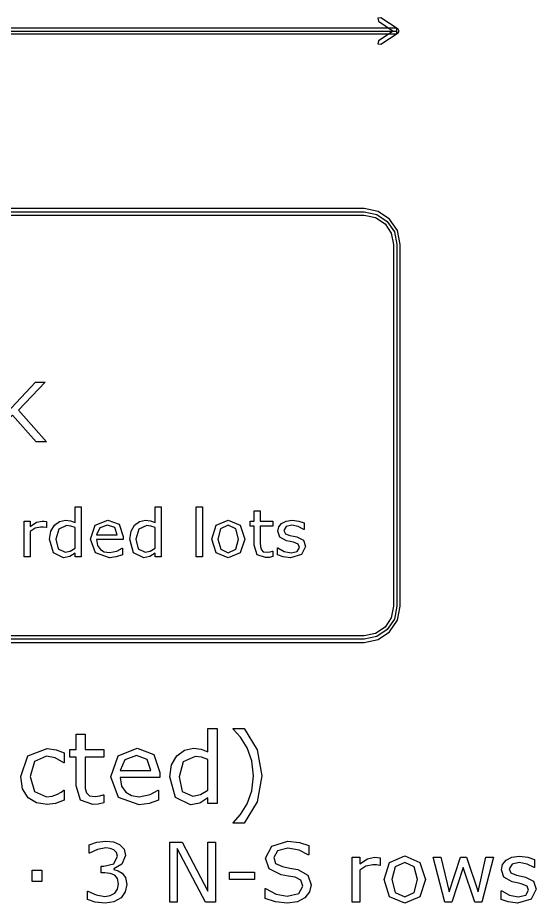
# Model space of a CAD drawing. Extents: x -1 to 182, y 89 to 480.
# Drawn here: x 51.81 to 68.52, y 311.11 to 339.62 of the extents above; entities that cross this region are included whole.
import ezdxf

# ---------------------------------------------------------------- set-up
doc = ezdxf.new("R2010")
doc.units = 0
doc.header["$MEASUREMENT"] = 0
doc.layers.add('Layer 1', color=7, linetype='Continuous')

msp = doc.modelspace()

# ---------------------------------------------------------------- linework, layer by layer
at = {"layer": 'Layer 1', "color": 7}
for points in [[(63.511805, 339.624743), (63.415687, 339.605111), (63.434817, 339.508993), (63.90352, 339.196351), (63.434817, 338.883709), (63.415687, 338.787592), (63.511805, 338.76796), (64.067842, 339.138479), (64.098898, 339.196357), (64.067842, 339.254234), (63.511805, 339.624743)], [(4.762494, 339.288847), (4.762494, 339.103845), (64.029086, 339.103845), (64.029086, 339.288847), (4.762494, 339.288847)], [(4.762494, 339.196346), (64.029086, 339.196346)], [(5.820826, 333.481456), (5.367594, 333.389978), (4.997523, 333.140491), (4.748036, 332.77042), (4.656557, 332.317188), (4.656557, 320.675536), (4.748036, 320.222304), (4.997523, 319.852233), (5.367594, 319.602746), (5.820826, 319.511268), (62.970754, 319.511268), (63.423986, 319.602746), (63.794057, 319.852233), (64.043544, 320.222304), (64.135022, 320.675536), (64.135022, 332.317188), (64.043544, 332.77042), (63.794057, 333.140491), (63.423986, 333.389978), (62.970754, 333.481456), (5.820826, 333.481456)], [(5.820826, 333.37552), (62.970754, 333.37552), (63.38347, 333.292606), (63.719788, 333.066222), (63.946172, 332.729904), (64.029086, 332.317188), (64.029086, 320.675536), (63.946172, 320.26282), (63.719788, 319.926502), (63.38347, 319.700118), (62.970754, 319.617204), (5.820826, 319.617204), (5.40811, 319.700118), (5.071792, 319.926502), (4.845408, 320.26282), (4.762494, 320.675536), (4.762494, 332.317188), (4.845408, 332.729904), (5.071792, 333.066222), (5.40811, 333.292606), (5.820826, 333.37552), (5.820826, 333.37552)], [(5.820826, 333.269584), (62.970754, 333.269584), (63.342955, 333.195235), (63.64552, 332.991954), (63.848801, 332.689389), (63.92315, 332.317188), (63.92315, 320.675536), (63.848801, 320.303335), (63.64552, 320.00077), (63.342955, 319.797489), (62.970754, 319.72314), (5.820826, 319.72314), (5.448625, 319.797489), (5.14606, 320.00077), (4.942779, 320.303335), (4.868431, 320.675536), (4.868431, 332.317188), (4.942779, 332.689389), (5.14606, 332.991954), (5.448625, 333.195235), (5.820826, 333.269584), (5.820826, 333.269584)], [(52.737025, 325.967196), (52.405005, 325.967196), (51.64407, 326.823731), (51.452866, 326.61961), (51.452866, 325.967196), (51.19707, 325.967196), (51.19707, 327.890849), (51.452866, 327.890849), (51.452866, 326.887035), (52.386918, 327.890849), (52.696975, 327.890849), (51.837855, 326.986513), (52.737025, 325.967196)], [(53.858661, 322.263034), (53.664357, 322.263034), (53.664357, 322.383956), (53.489692, 322.271302), (53.292287, 322.230996), (52.963624, 322.390158), (52.842702, 322.831475), (52.884043, 323.092957), (52.997732, 323.288293), (53.16103, 323.408184), (53.355332, 323.449525), (53.516563, 323.429893), (53.664357, 323.370981), (53.664357, 323.871209), (53.858661, 323.871209), (53.858661, 322.263034)], [(56.438345, 322.263034), (56.244041, 322.263034), (56.244041, 322.383956), (56.069376, 322.271302), (55.871971, 322.230996), (55.543309, 322.390158), (55.422386, 322.831475), (55.463727, 323.092957), (55.577416, 323.288293), (55.740714, 323.408184), (55.935016, 323.449525), (56.096247, 323.429893), (56.244041, 323.370981), (56.244041, 323.871209), (56.438345, 323.871209), (56.438345, 322.263034)], [(57.76126, 322.263034), (57.566956, 322.263034), (57.566956, 323.871204), (57.76126, 323.871204), (57.76126, 322.263034)], [(60.029853, 322.273369), (59.909963, 322.249609), (59.795242, 322.240296), (59.526524, 322.335382), (59.434541, 322.640271), (59.434541, 323.254186), (59.303282, 323.254186), (59.303282, 323.417484), (59.434541, 323.417484), (59.434541, 323.749247), (59.628843, 323.749247), (59.628843, 323.417484), (60.029853, 323.417484), (60.029853, 323.254186), (59.628843, 323.254186), (59.628843, 322.728121), (59.632971, 322.585495), (59.661908, 322.490411), (59.723921, 322.429433), (59.845875, 322.410833), (59.945094, 322.424274), (60.019508, 322.448033), (60.029853, 322.448033), (60.029853, 322.273369)], [(52.739351, 323.205611), (52.729005, 323.205611), (52.644254, 323.220084), (52.548136, 323.225243), (52.374504, 323.184936), (52.213275, 323.082617), (52.213275, 322.263034), (52.01897, 322.263034), (52.01897, 323.417484), (52.213275, 323.417484), (52.213275, 323.246952), (52.416879, 323.378209), (52.597746, 323.417484), (52.671128, 323.414388), (52.73934, 323.405101), (52.739351, 323.205611)], [(55.207413, 322.820106), (54.356821, 322.820106), (54.388859, 322.634069), (54.476708, 322.504879), (54.603833, 322.430465), (54.767131, 322.405673), (55.003808, 322.452182), (55.17434, 322.545201), (55.184685, 322.545201), (55.184685, 322.333328), (54.984179, 322.264082), (54.769205, 322.236176), (54.320655, 322.391206), (54.159426, 322.833554), (54.313421, 323.283139), (54.72063, 323.449538), (55.080296, 323.313111), (55.20742, 322.925539), (55.207413, 322.820106)], [(59.129649, 322.839743), (58.984957, 322.394291), (58.597382, 322.230996), (58.207744, 322.394291), (58.064083, 322.839743), (58.207744, 323.285192), (58.597382, 323.449525), (58.984957, 323.285192), (59.129649, 322.839743), (59.129649, 322.839743)], [(61.089217, 322.595829), (60.95796, 322.336413), (60.601392, 322.235128), (60.365749, 322.2651), (60.186949, 322.332281), (60.186949, 322.550355), (60.197294, 322.550355), (60.401934, 322.439768), (60.617939, 322.399461), (60.818443, 322.440802), (60.89079, 322.571024), (60.851516, 322.674379), (60.700621, 322.734322), (60.592103, 322.756018), (60.471178, 322.782889), (60.255172, 322.900713), (60.192127, 323.092949), (60.221065, 323.227307), (60.310983, 323.339961), (60.457742, 323.416444), (60.658248, 323.445381), (60.86702, 323.419532), (61.043754, 323.358556), (61.043754, 323.150816), (61.033408, 323.150816), (60.852542, 323.242801), (60.64377, 323.281041), (60.463936, 323.2397), (60.390556, 323.118777), (60.434998, 323.011291), (60.575558, 322.952379), (60.695446, 322.927587), (60.807068, 322.904859), (61.01584, 322.798407), (61.08922, 322.595834), (61.089217, 322.595829)], [(53.664357, 322.547254), (53.664357, 323.209746), (53.523797, 323.258321), (53.388404, 323.271762), (53.134159, 323.158073), (53.043208, 322.835613), (53.113487, 322.522455), (53.338795, 322.416003), (53.506229, 322.452174), (53.664357, 322.54726), (53.664357, 322.547254)], [(55.018278, 322.968934), (54.940763, 323.205611), (54.710288, 323.289328), (54.461206, 323.197343), (54.356821, 322.968934), (55.018278, 322.968934)], [(56.244041, 322.547254), (56.244041, 323.209746), (56.103481, 323.258321), (55.968089, 323.271762), (55.713843, 323.158073), (55.622893, 322.835613), (55.693171, 322.522455), (55.918479, 322.416003), (56.085913, 322.452174), (56.244041, 322.54726), (56.244041, 322.547254)], [(58.929145, 322.839743), (58.841296, 323.172538), (58.597382, 323.282091), (58.351405, 323.172538), (58.264587, 322.839743), (58.352437, 322.510046), (58.597382, 322.398426), (58.840261, 322.509014), (58.929145, 322.839743), (58.929145, 322.839743)], [(54.58678, 314.341049), (54.406946, 314.305393), (54.234864, 314.29145), (53.831787, 314.434079), (53.693813, 314.891413), (53.693813, 315.812286), (53.496926, 315.812286), (53.496926, 316.057232), (53.693813, 316.057232), (53.693813, 316.554875), (53.985267, 316.554875), (53.985267, 316.057232), (54.58678, 316.057232), (54.58678, 315.812286), (53.985267, 315.812286), (53.985267, 315.023189), (53.991458, 314.809249), (54.034865, 314.666621), (54.127882, 314.575154), (54.310817, 314.547249), (54.459645, 314.56741), (54.571268, 314.603068), (54.586772, 314.603068), (54.58678, 314.341049)], [(58.234615, 314.325544), (57.943161, 314.325544), (57.943161, 314.506929), (57.68116, 314.337948), (57.385055, 314.277485), (56.892063, 314.516229), (56.710678, 315.178205), (56.772691, 315.570428), (56.943223, 315.863433), (57.188168, 316.043267), (57.479622, 316.105277), (57.72147, 316.075821), (57.943161, 315.987456), (57.943161, 316.737797), (58.234615, 316.737797), (58.234615, 314.325544)], [(59.682588, 315.21231), (59.530659, 314.373603), (59.104329, 313.686825), (58.749311, 313.686825), (58.749311, 313.702329), (58.988058, 313.96433), (59.200446, 314.308494), (59.352375, 314.727073), (59.409737, 315.212312), (59.352375, 315.696005), (59.200446, 316.116133), (58.988058, 316.460298), (58.749311, 316.722296), (58.749311, 316.7378), (59.104329, 316.7378), (59.530659, 316.051019), (59.682588, 315.212312), (59.682588, 315.21231)], [(53.31399, 314.434068), (53.036488, 314.325547), (52.758988, 314.286791), (52.414824, 314.341049), (52.146621, 314.508482), (51.971438, 314.790633), (51.909428, 315.189058), (52.141972, 315.855683), (52.758988, 316.09753), (53.050442, 316.055671), (53.31399, 315.953351), (53.31399, 315.62934), (53.298486, 315.62934), (53.022534, 315.789021), (52.746582, 315.844833), (52.354358, 315.677402), (52.211732, 315.189058), (52.351258, 314.706919), (52.746582, 314.539486), (52.926416, 314.562743), (53.090746, 314.623205), (53.210118, 314.691417), (53.298486, 314.754981), (53.31399, 314.754981), (53.31399, 314.434068)], [(56.388217, 315.161153), (55.112329, 315.161153), (55.160388, 314.882102), (55.292164, 314.688314), (55.482849, 314.576694), (55.727794, 314.539486), (56.082812, 314.609251), (56.338608, 314.748776), (56.354113, 314.748776), (56.354113, 314.430967), (56.053356, 314.327097), (55.730895, 314.28524), (55.058069, 314.517782), (54.816224, 315.181309), (55.047215, 315.855683), (55.658032, 316.10528), (56.197532, 315.900644), (56.388217, 315.319283), (56.388217, 315.161153)], [(56.104516, 315.384395), (55.988242, 315.739412), (55.642527, 315.864986), (55.268907, 315.727011), (55.112329, 315.384395), (56.104516, 315.384395)], [(57.943161, 314.751875), (57.943161, 315.745611), (57.73232, 315.818475), (57.529232, 315.838636), (57.147862, 315.668104), (57.011435, 315.184412), (57.116855, 314.714674), (57.454818, 314.554996), (57.705965, 314.609256), (57.943161, 314.751882), (57.943161, 314.751875)], [(55.183902, 312.076848), (55.285962, 311.93732), (55.326012, 311.72028), (55.27821, 311.478692), (55.143852, 311.287491), (54.915183, 311.153133), (54.628381, 311.110498), (54.313154, 311.149257), (54.058649, 311.231939), (54.058649, 311.501949), (54.078016, 311.501949), (54.336397, 311.381799), (54.623203, 311.333999), (54.796317, 311.36113), (54.944888, 311.441227), (55.032737, 311.566544), (55.06245, 311.739658), (55.028861, 311.91019), (54.938427, 312.01742), (54.797608, 312.07168), (54.619327, 312.087185), (54.503053, 312.087185), (54.503053, 312.301643), (54.593487, 312.301643), (54.906129, 312.383031), (55.023694, 312.623328), (54.993979, 312.744766), (54.911297, 312.831325), (54.792441, 312.877833), (54.649039, 312.890745), (54.388073, 312.846819), (54.12711, 312.722795), (54.114198, 312.722795), (54.114198, 312.992805), (54.358368, 313.075487), (54.655508, 313.114246), (54.903555, 313.088396), (55.097341, 313.005714), (55.238157, 312.855852), (55.285959, 312.65044), (55.172271, 312.370096), (54.906137, 312.220233), (54.906137, 312.202136), (55.048247, 312.15821), (55.183899, 312.076821), (55.183902, 312.076848)], [(61.26621, 311.699611), (61.21324, 311.477401), (61.067254, 311.291367), (60.825668, 311.162176), (60.49494, 311.115665), (60.120285, 311.154424), (59.783098, 311.269404), (59.783098, 311.589798), (59.801195, 311.589798), (60.138382, 311.402471), (60.497533, 311.336584), (60.86702, 311.425725), (61.000087, 311.663437), (60.936783, 311.852055), (60.746873, 311.946363), (60.536291, 311.988998), (60.297288, 312.031631), (59.917466, 312.216373), (59.794734, 312.55873), (59.998857, 312.954054), (60.516913, 313.109081), (60.888983, 313.070325), (61.188705, 312.974723), (61.188705, 312.672416), (61.170608, 312.672416), (60.88122, 312.826155), (60.515609, 312.888165), (60.18488, 312.802901), (60.060857, 312.583276), (60.12287, 312.394657), (60.341201, 312.290012), (60.576331, 312.246088), (60.834712, 312.193119), (61.157688, 312.021296), (61.26621, 311.699611), (61.26621, 311.699611)], [(58.18113, 311.150548), (57.864612, 311.150548), (56.952525, 312.871372), (56.952525, 311.150548), (56.713522, 311.150548), (56.713522, 313.074201), (57.110137, 313.074201), (57.942127, 311.50324), (57.942127, 313.074201), (58.18113, 313.074201), (58.18113, 311.150548)], [(63.488292, 312.32877), (63.47538, 312.32877), (63.369444, 312.346868), (63.249294, 312.353324), (63.032254, 312.302939), (62.830716, 312.17504), (62.830716, 311.150548), (62.587836, 311.150548), (62.587836, 312.59361), (62.830716, 312.59361), (62.830716, 312.380446), (63.085223, 312.544517), (63.311307, 312.59361), (63.403032, 312.589721), (63.488297, 312.578106), (63.488292, 312.32877)], [(64.946858, 311.871433), (64.765992, 311.314621), (64.281525, 311.110498), (63.794475, 311.314621), (63.6149, 311.871433), (63.794475, 312.428246), (64.281525, 312.63366), (64.765992, 312.428246), (64.946858, 311.871433), (64.946858, 311.871433)], [(67.137936, 312.59361), (66.76199, 311.150548), (66.537198, 311.150548), (66.166419, 312.262881), (65.798226, 311.150548), (65.574727, 311.150548), (65.194905, 312.59361), (65.448119, 312.59361), (65.712961, 311.476109), (66.073402, 312.59361), (66.273649, 312.59361), (66.643134, 311.476109), (66.893766, 312.59361), (67.137936, 312.59361)], [(68.518988, 311.566544), (68.354915, 311.242274), (67.909206, 311.115665), (67.614651, 311.153133), (67.39115, 311.237106), (67.39115, 311.509698), (67.404062, 311.509698), (67.659861, 311.371464), (67.929868, 311.32108), (68.180499, 311.372755), (68.270934, 311.535537), (68.22184, 311.664728), (68.033222, 311.739658), (67.89757, 311.766788), (67.746416, 311.800377), (67.476409, 311.947657), (67.397603, 312.187951), (67.433774, 312.355898), (67.546172, 312.496717), (67.729623, 312.592319), (67.980252, 312.628493), (68.241218, 312.596195), (68.462134, 312.519971), (68.462134, 312.260299), (68.449223, 312.260299), (68.223139, 312.375279), (67.962173, 312.423078), (67.737381, 312.371403), (67.645658, 312.220249), (67.70121, 312.085891), (67.876909, 312.012252), (68.026768, 311.981246), (68.166296, 311.952825), (68.427262, 311.819758), (68.518988, 311.566544), (68.518988, 311.566544)], [(64.696227, 311.871433), (64.586417, 312.287429), (64.281525, 312.42437), (63.97405, 312.287429), (63.865531, 311.871433), (63.975341, 311.459314), (64.281525, 311.319789), (64.585123, 311.458023), (64.696227, 311.871433), (64.696227, 311.871433)], [(59.438158, 311.87531), (58.632006, 311.87531), (58.632006, 312.109145), (59.438158, 312.109145), (59.438158, 311.87531)]]:
    msp.add_lwpolyline(points, dxfattribs=at)
msp.add_lwpolyline([(52.585871, 311.810714), (52.277106, 311.810714), (52.277106, 312.176323), (52.585871, 312.176323), (52.585871, 311.810714)], close=True, dxfattribs=at)

doc.saveas('drawing.dxf')
